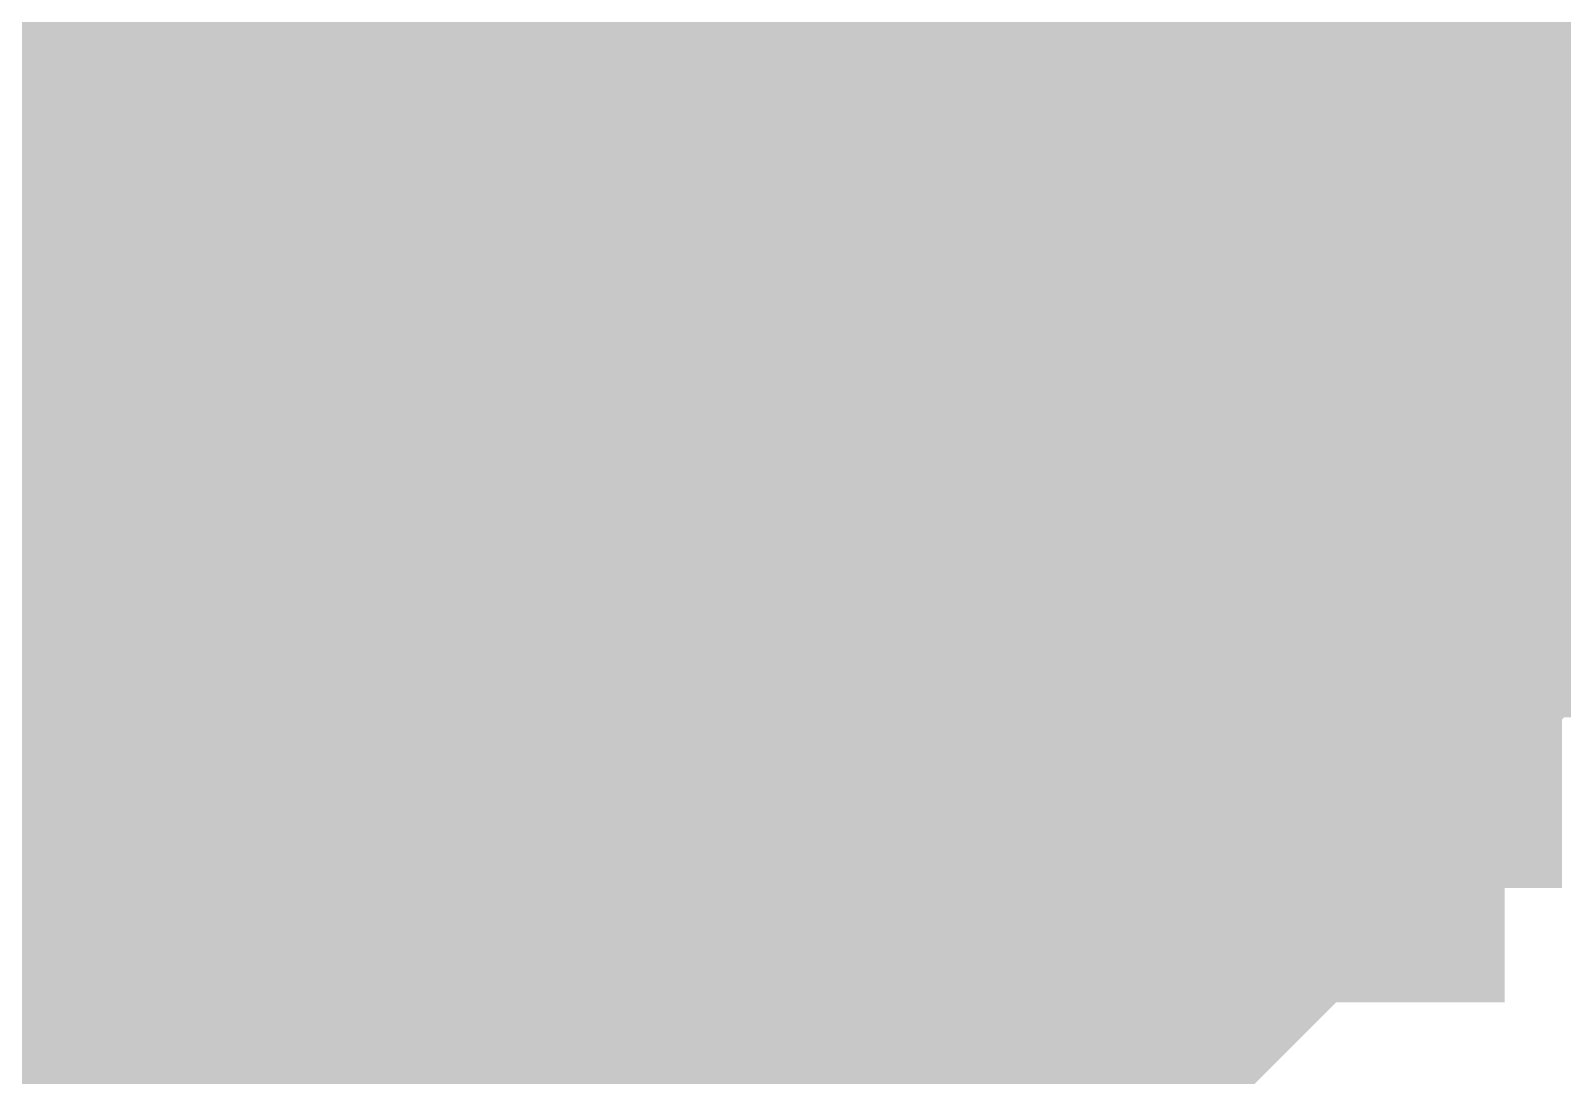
# Model space of a CAD drawing. Header units: inches. Extents: x 0 to 841, y 0 to 594.
# Drawn here: x 759.635 to 760.841, y 174.3 to 175.123 of the extents above; entities that cross this region are included whole.
import ezdxf

# ---------------------------------------------------------------- set-up
doc = ezdxf.new("R2010")
doc.units = ezdxf.units.IN
doc.layers.add('Sheet', color=255, linetype='Continuous')

msp = doc.modelspace()

# ---------------------------------------------------------------- linework, layer by layer
at = {"layer": 'Sheet'}
for points in [[(752.5162, 174.9569, 0.7493, 0.7493, 0), (760.0171, 174.9569, 0.7493, 0.7493, 0), (775.019, 174.9569, 0.7493, 0.7493, 0), (775.019, 177.4723, 0.7493, 0.7493, 0)], [(759.4782, 175.0917, 0.2997, 0.2997, 0), (759.5231, 175.1366, 0.2997, 0.2997, 0), (759.5231, 175.1366, 0.2997, 0.2997, 0), (759.5231, 175.1815, 0.2997, 0.2997, 0), (759.5231, 175.1815, 0.2997, 0.2997, 0), (759.5231, 175.2264, 0.2997, 0.2997, 0), (759.568, 175.2264, 0.2997, 0.2997, 0), (759.568, 175.2713, 0.2997, 0.2997, 0), (759.568, 175.2713, 0.2997, 0.2997, 0), (759.6129, 175.3162, 0.2997, 0.2997, 0)], [(759.4782, 175.0917, 0.2997, 0.2997, 0), (759.5231, 175.1366, 0.2997, 0.2997, 0), (759.5231, 175.1366, 0.2997, 0.2997, 0), (759.5231, 175.1815, 0.2997, 0.2997, 0), (759.5231, 175.1815, 0.2997, 0.2997, 0), (759.5231, 175.2264, 0.2997, 0.2997, 0), (759.568, 175.2264, 0.2997, 0.2997, 0), (759.568, 175.2713, 0.2997, 0.2997, 0), (759.568, 175.2713, 0.2997, 0.2997, 0), (759.6129, 175.3162, 0.2997, 0.2997, 0)], [(760.3765, 175.3162, 0.2997, 0.2997, 0), (760.4214, 175.2713, 0.2997, 0.2997, 0), (760.4214, 175.2713, 0.2997, 0.2997, 0), (760.4214, 175.2264, 0.2997, 0.2997, 0), (760.4663, 175.2264, 0.2997, 0.2997, 0), (760.4663, 175.1815, 0.2997, 0.2997, 0), (760.4663, 175.1815, 0.2997, 0.2997, 0), (760.4663, 175.1366, 0.2997, 0.2997, 0), (760.4663, 175.1366, 0.2997, 0.2997, 0), (760.5112, 175.0917, 0.2997, 0.2997, 0), (760.5112, 175.0917, 0.2997, 0.2997, 0), (760.5112, 175.0467, 0.2997, 0.2997, 0), (760.5112, 175.0018, 0.2997, 0.2997, 0), (760.5112, 175.0018, 0.2997, 0.2997, 0), (760.5112, 174.9569, 0.2997, 0.2997, 0)], [(760.3765, 175.3162, 0.2997, 0.2997, 0), (760.4214, 175.2713, 0.2997, 0.2997, 0), (760.4214, 175.2713, 0.2997, 0.2997, 0), (760.4214, 175.2264, 0.2997, 0.2997, 0), (760.4663, 175.2264, 0.2997, 0.2997, 0), (760.4663, 175.1815, 0.2997, 0.2997, 0), (760.4663, 175.1815, 0.2997, 0.2997, 0), (760.4663, 175.1366, 0.2997, 0.2997, 0), (760.4663, 175.1366, 0.2997, 0.2997, 0), (760.5112, 175.0917, 0.2997, 0.2997, 0), (760.5112, 175.0917, 0.2997, 0.2997, 0), (760.5112, 175.0467, 0.2997, 0.2997, 0), (760.5112, 175.0018, 0.2997, 0.2997, 0), (760.5112, 175.0018, 0.2997, 0.2997, 0), (760.5112, 174.9569, 0.2997, 0.2997, 0)], [(760.6909, 175.3162, 0.2997, 0.2997, 0), (760.7358, 175.2713, 0.2997, 0.2997, 0), (760.7358, 175.2264, 0.2997, 0.2997, 0), (760.7358, 175.1815, 0.2997, 0.2997, 0), (760.7358, 175.1366, 0.2997, 0.2997, 0), (760.7807, 175.1366, 0.2997, 0.2997, 0), (760.7807, 175.0917, 0.2997, 0.2997, 0), (760.7807, 175.0467, 0.2997, 0.2997, 0), (760.7807, 175.0018, 0.2997, 0.2997, 0), (760.7807, 174.9569, 0.2997, 0.2997, 0)], [(760.6909, 175.3162, 0.2997, 0.2997, 0), (760.7358, 175.2713, 0.2997, 0.2997, 0), (760.7358, 175.2264, 0.2997, 0.2997, 0), (760.7358, 175.1815, 0.2997, 0.2997, 0), (760.7358, 175.1366, 0.2997, 0.2997, 0), (760.7807, 175.1366, 0.2997, 0.2997, 0), (760.7807, 175.0917, 0.2997, 0.2997, 0), (760.7807, 175.0467, 0.2997, 0.2997, 0), (760.7807, 175.0018, 0.2997, 0.2997, 0), (760.7807, 174.9569, 0.2997, 0.2997, 0)], [(760.6909, 175.3162, 0.2997, 0.2997, 0), (760.7358, 175.2713, 0.2997, 0.2997, 0), (760.7358, 175.2264, 0.2997, 0.2997, 0), (760.7358, 175.1815, 0.2997, 0.2997, 0), (760.7358, 175.1366, 0.2997, 0.2997, 0), (760.7807, 175.1366, 0.2997, 0.2997, 0), (760.7807, 175.0917, 0.2997, 0.2997, 0), (760.7807, 175.0467, 0.2997, 0.2997, 0), (760.7807, 175.0018, 0.2997, 0.2997, 0), (760.7807, 174.9569, 0.2997, 0.2997, 0)], [(760.0171, 174.9569, 0.7493, 0.7493, 0), (760.0171, 169.4769, 0.7493, 0.7493, 0)], [(760.4663, 175.1815, 0.0991, 0.0991, 0), (760.4663, 175.1366, 0.0991, 0.0991, 0), (760.4663, 175.1366, 0.0991, 0.0991, 0), (760.5112, 175.0917, 0.0991, 0.0991, 0), (760.5112, 175.0917, 0.0991, 0.0991, 0), (760.5112, 175.0467, 0.0991, 0.0991, 0), (760.5112, 175.0018, 0.0991, 0.0991, 0), (760.5112, 175.0018, 0.0991, 0.0991, 0), (760.5112, 174.9569, 0.0991, 0.0991, 0)], [(760.4663, 175.1815, 0.0991, 0.0991, 0), (760.4663, 175.1366, 0.0991, 0.0991, 0), (760.4663, 175.1366, 0.0991, 0.0991, 0), (760.5112, 175.0917, 0.0991, 0.0991, 0), (760.5112, 175.0917, 0.0991, 0.0991, 0), (760.5112, 175.0467, 0.0991, 0.0991, 0), (760.5112, 175.0018, 0.0991, 0.0991, 0), (760.5112, 175.0018, 0.0991, 0.0991, 0), (760.5112, 174.9569, 0.0991, 0.0991, 0)], [(760.7358, 175.1815, 0.0991, 0.0991, 0), (760.7358, 175.1366, 0.0991, 0.0991, 0), (760.7807, 175.1366, 0.0991, 0.0991, 0), (760.7807, 175.0917, 0.0991, 0.0991, 0), (760.7807, 175.0467, 0.0991, 0.0991, 0), (760.7807, 175.0018, 0.0991, 0.0991, 0), (760.7807, 174.9569, 0.0991, 0.0991, 0)], [(760.7358, 175.1815, 0.0991, 0.0991, 0), (760.7358, 175.1366, 0.0991, 0.0991, 0), (760.7807, 175.1366, 0.0991, 0.0991, 0), (760.7807, 175.0917, 0.0991, 0.0991, 0), (760.7807, 175.0467, 0.0991, 0.0991, 0), (760.7807, 175.0018, 0.0991, 0.0991, 0), (760.7807, 174.9569, 0.0991, 0.0991, 0)], [(760.7358, 175.1815, 0.0991, 0.0991, 0), (760.7358, 175.1366, 0.0991, 0.0991, 0), (760.7807, 175.1366, 0.0991, 0.0991, 0), (760.7807, 175.0917, 0.0991, 0.0991, 0), (760.7807, 175.0467, 0.0991, 0.0991, 0), (760.7807, 175.0018, 0.0991, 0.0991, 0), (760.7807, 174.9569, 0.0991, 0.0991, 0)], [(760.7807, 174.9569, 0.2997, 0.2997, 0), (760.7807, 174.912, 0.2997, 0.2997, 0), (760.7807, 174.8671, 0.2997, 0.2997, 0), (760.7807, 174.8671, 0.2997, 0.2997, 0), (760.7807, 174.8221, 0.2997, 0.2997, 0), (760.7358, 174.7772, 0.2997, 0.2997, 0), (760.7358, 174.7323, 0.2997, 0.2997, 0), (760.7358, 174.6874, 0.2997, 0.2997, 0), (760.7358, 174.6874, 0.2997, 0.2997, 0), (760.6909, 174.6425, 0.2997, 0.2997, 0), (760.6909, 174.5976, 0.2997, 0.2997, 0), (760.646, 174.5976, 0.2997, 0.2997, 0), (760.646, 174.5526, 0.2997, 0.2997, 0), (760.646, 174.5077, 0.2997, 0.2997, 0), (760.601, 174.5077, 0.2997, 0.2997, 0), (760.5561, 174.4628, 0.2997, 0.2997, 0), (760.5561, 174.4628, 0.2997, 0.2997, 0), (760.5112, 174.4179, 0.2997, 0.2997, 0), (760.5112, 174.4179, 0.2997, 0.2997, 0), (760.4663, 174.373, 0.2997, 0.2997, 0), (760.4214, 174.373, 0.2997, 0.2997, 0), (760.4214, 174.328, 0.2997, 0.2997, 0), (760.3765, 174.328, 0.2997, 0.2997, 0), (760.3316, 174.328, 0.2997, 0.2997, 0), (760.2866, 174.2831, 0.2997, 0.2997, 0), (760.2866, 174.2831, 0.2997, 0.2997, 0), (760.2417, 174.2831, 0.2997, 0.2997, 0), (760.1968, 174.2382, 0.2997, 0.2997, 0), (760.1519, 174.2382, 0.2997, 0.2997, 0), (760.107, 174.2382, 0.2997, 0.2997, 0), (760.107, 174.2382, 0.2997, 0.2997, 0), (760.0621, 174.2382, 0.2997, 0.2997, 0), (760.0171, 174.2382, 0.2997, 0.2997, 0)], [(760.0171, 169.971, 0.2997, 0.2997, 0), (760.0171, 174.9569, 0.2997, 0.2997, 0)], [(760.7807, 174.9569, 0.2997, 0.2997, 0), (760.7807, 174.912, 0.2997, 0.2997, 0), (760.7807, 174.8671, 0.2997, 0.2997, 0), (760.7807, 174.8671, 0.2997, 0.2997, 0), (760.7807, 174.8221, 0.2997, 0.2997, 0), (760.7358, 174.7772, 0.2997, 0.2997, 0), (760.7358, 174.7323, 0.2997, 0.2997, 0), (760.7358, 174.6874, 0.2997, 0.2997, 0), (760.7358, 174.6874, 0.2997, 0.2997, 0), (760.6909, 174.6425, 0.2997, 0.2997, 0), (760.6909, 174.5976, 0.2997, 0.2997, 0), (760.646, 174.5976, 0.2997, 0.2997, 0), (760.646, 174.5526, 0.2997, 0.2997, 0), (760.646, 174.5077, 0.2997, 0.2997, 0), (760.601, 174.5077, 0.2997, 0.2997, 0), (760.5561, 174.4628, 0.2997, 0.2997, 0), (760.5561, 174.4628, 0.2997, 0.2997, 0), (760.5112, 174.4179, 0.2997, 0.2997, 0), (760.5112, 174.4179, 0.2997, 0.2997, 0), (760.4663, 174.373, 0.2997, 0.2997, 0), (760.4214, 174.373, 0.2997, 0.2997, 0), (760.4214, 174.328, 0.2997, 0.2997, 0), (760.3765, 174.328, 0.2997, 0.2997, 0), (760.3316, 174.328, 0.2997, 0.2997, 0), (760.2866, 174.2831, 0.2997, 0.2997, 0), (760.2866, 174.2831, 0.2997, 0.2997, 0), (760.2417, 174.2831, 0.2997, 0.2997, 0), (760.1968, 174.2382, 0.2997, 0.2997, 0), (760.1519, 174.2382, 0.2997, 0.2997, 0), (760.107, 174.2382, 0.2997, 0.2997, 0), (760.107, 174.2382, 0.2997, 0.2997, 0), (760.0621, 174.2382, 0.2997, 0.2997, 0), (760.0171, 174.2382, 0.2997, 0.2997, 0)], [(760.7807, 174.9569, 0.2997, 0.2997, 0), (760.7807, 174.912, 0.2997, 0.2997, 0), (760.7807, 174.8671, 0.2997, 0.2997, 0), (760.7807, 174.8671, 0.2997, 0.2997, 0), (760.7807, 174.8221, 0.2997, 0.2997, 0), (760.7358, 174.7772, 0.2997, 0.2997, 0), (760.7358, 174.7323, 0.2997, 0.2997, 0), (760.7358, 174.6874, 0.2997, 0.2997, 0), (760.7358, 174.6874, 0.2997, 0.2997, 0), (760.6909, 174.6425, 0.2997, 0.2997, 0), (760.6909, 174.5976, 0.2997, 0.2997, 0), (760.646, 174.5976, 0.2997, 0.2997, 0), (760.646, 174.5526, 0.2997, 0.2997, 0), (760.646, 174.5077, 0.2997, 0.2997, 0), (760.601, 174.5077, 0.2997, 0.2997, 0), (760.5561, 174.4628, 0.2997, 0.2997, 0), (760.5561, 174.4628, 0.2997, 0.2997, 0), (760.5112, 174.4179, 0.2997, 0.2997, 0), (760.5112, 174.4179, 0.2997, 0.2997, 0), (760.4663, 174.373, 0.2997, 0.2997, 0), (760.4214, 174.373, 0.2997, 0.2997, 0), (760.4214, 174.328, 0.2997, 0.2997, 0), (760.3765, 174.328, 0.2997, 0.2997, 0), (760.3316, 174.328, 0.2997, 0.2997, 0), (760.2866, 174.2831, 0.2997, 0.2997, 0), (760.2866, 174.2831, 0.2997, 0.2997, 0), (760.2417, 174.2831, 0.2997, 0.2997, 0), (760.1968, 174.2382, 0.2997, 0.2997, 0), (760.1519, 174.2382, 0.2997, 0.2997, 0), (760.107, 174.2382, 0.2997, 0.2997, 0), (760.107, 174.2382, 0.2997, 0.2997, 0), (760.0621, 174.2382, 0.2997, 0.2997, 0), (760.0171, 174.2382, 0.2997, 0.2997, 0)], [(760.5112, 174.9569, 0.2997, 0.2997, 0), (760.5112, 174.912, 0.2997, 0.2997, 0), (760.5112, 174.912, 0.2997, 0.2997, 0), (760.5112, 174.8671, 0.2997, 0.2997, 0), (760.5112, 174.8671, 0.2997, 0.2997, 0), (760.5112, 174.8221, 0.2997, 0.2997, 0), (760.4663, 174.8221, 0.2997, 0.2997, 0), (760.4663, 174.7772, 0.2997, 0.2997, 0), (760.4663, 174.7772, 0.2997, 0.2997, 0), (760.4663, 174.7323, 0.2997, 0.2997, 0), (760.4663, 174.7323, 0.2997, 0.2997, 0), (760.4214, 174.6874, 0.2997, 0.2997, 0), (760.4214, 174.6874, 0.2997, 0.2997, 0), (760.4214, 174.6425, 0.2997, 0.2997, 0), (760.3765, 174.6425, 0.2997, 0.2997, 0), (760.3765, 174.6425, 0.2997, 0.2997, 0), (760.3765, 174.5976, 0.2997, 0.2997, 0), (760.3316, 174.5976, 0.2997, 0.2997, 0), (760.3316, 174.5976, 0.2997, 0.2997, 0), (760.3316, 174.5526, 0.2997, 0.2997, 0), (760.2866, 174.5526, 0.2997, 0.2997, 0), (760.2866, 174.5526, 0.2997, 0.2997, 0), (760.2417, 174.5077, 0.2997, 0.2997, 0), (760.2417, 174.5077, 0.2997, 0.2997, 0), (760.1968, 174.5077, 0.2997, 0.2997, 0), (760.1968, 174.5077, 0.2997, 0.2997, 0), (760.1519, 174.5077, 0.2997, 0.2997, 0), (760.1519, 174.4628, 0.2997, 0.2997, 0), (760.107, 174.4628, 0.2997, 0.2997, 0), (760.107, 174.4628, 0.2997, 0.2997, 0), (760.0621, 174.4628, 0.2997, 0.2997, 0), (760.0621, 174.4628, 0.2997, 0.2997, 0), (760.0171, 174.4628, 0.2997, 0.2997, 0)], [(760.5112, 174.9569, 0.2997, 0.2997, 0), (760.5112, 174.912, 0.2997, 0.2997, 0), (760.5112, 174.912, 0.2997, 0.2997, 0), (760.5112, 174.8671, 0.2997, 0.2997, 0), (760.5112, 174.8671, 0.2997, 0.2997, 0), (760.5112, 174.8221, 0.2997, 0.2997, 0), (760.4663, 174.8221, 0.2997, 0.2997, 0), (760.4663, 174.7772, 0.2997, 0.2997, 0), (760.4663, 174.7772, 0.2997, 0.2997, 0), (760.4663, 174.7323, 0.2997, 0.2997, 0), (760.4663, 174.7323, 0.2997, 0.2997, 0), (760.4214, 174.6874, 0.2997, 0.2997, 0), (760.4214, 174.6874, 0.2997, 0.2997, 0), (760.4214, 174.6425, 0.2997, 0.2997, 0), (760.3765, 174.6425, 0.2997, 0.2997, 0), (760.3765, 174.6425, 0.2997, 0.2997, 0), (760.3765, 174.5976, 0.2997, 0.2997, 0), (760.3316, 174.5976, 0.2997, 0.2997, 0), (760.3316, 174.5976, 0.2997, 0.2997, 0), (760.3316, 174.5526, 0.2997, 0.2997, 0), (760.2866, 174.5526, 0.2997, 0.2997, 0), (760.2866, 174.5526, 0.2997, 0.2997, 0), (760.2417, 174.5077, 0.2997, 0.2997, 0), (760.2417, 174.5077, 0.2997, 0.2997, 0), (760.1968, 174.5077, 0.2997, 0.2997, 0), (760.1968, 174.5077, 0.2997, 0.2997, 0), (760.1519, 174.5077, 0.2997, 0.2997, 0), (760.1519, 174.4628, 0.2997, 0.2997, 0), (760.107, 174.4628, 0.2997, 0.2997, 0), (760.107, 174.4628, 0.2997, 0.2997, 0), (760.0621, 174.4628, 0.2997, 0.2997, 0), (760.0621, 174.4628, 0.2997, 0.2997, 0), (760.0171, 174.4628, 0.2997, 0.2997, 0)], [(760.5112, 174.9569, 0.2997, 0.2997, 0), (760.5112, 174.9569, 0.2997, 0.2997, 0), (760.5112, 174.9569, 0.2997, 0.2997, 0), (760.5112, 174.9569, 0.2997, 0.2997, 0), (760.5112, 174.9569, 0.2997, 0.2997, 0), (760.5112, 174.9569, 0.2997, 0.2997, 0), (760.5112, 174.9569, 0.2997, 0.2997, 0), (760.5112, 174.9569, 0.2997, 0.2997, 0), (760.5112, 174.9569, 0.2997, 0.2997, 0), (760.5112, 174.9569, 0.2997, 0.2997, 0), (760.5112, 174.9569, 0.2997, 0.2997, 0), (760.5112, 174.9569, 0.2997, 0.2997, 0), (760.5112, 174.9569, 0.2997, 0.2997, 0), (760.5112, 174.9569, 0.2997, 0.2997, 0), (760.5112, 174.9569, 0.2997, 0.2997, 0), (760.5112, 174.9569, 0.2997, 0.2997, 0), (760.5112, 174.9569, 0.2997, 0.2997, 0), (760.5112, 174.9569, 0.2997, 0.2997, 0), (760.5112, 174.9569, 0.2997, 0.2997, 0), (760.5112, 174.9569, 0.2997, 0.2997, 0), (760.5112, 174.9569, 0.2997, 0.2997, 0), (760.5112, 174.9569, 0.2997, 0.2997, 0), (760.5112, 174.9569, 0.2997, 0.2997, 0), (760.5112, 174.9569, 0.2997, 0.2997, 0), (760.5112, 174.9569, 0.2997, 0.2997, 0), (760.5112, 174.9569, 0.2997, 0.2997, 0), (760.5112, 174.9569, 0.2997, 0.2997, 0), (760.5112, 174.9569, 0.2997, 0.2997, 0), (760.5112, 174.9569, 0.2997, 0.2997, 0), (760.5112, 174.9569, 0.2997, 0.2997, 0), (760.5112, 174.9569, 0.2997, 0.2997, 0), (760.5112, 174.9569, 0.2997, 0.2997, 0), (760.5112, 174.9569, 0.2997, 0.2997, 0)], [(760.5112, 174.9569, 0.2997, 0.2997, 0), (760.5112, 174.9569, 0.2997, 0.2997, 0)], [(760.5112, 174.9569, 0.2997, 0.2997, 0), (760.5112, 174.9569, 0.2997, 0.2997, 0), (760.5112, 174.9569, 0.2997, 0.2997, 0), (760.5112, 174.9569, 0.2997, 0.2997, 0), (760.5112, 174.9569, 0.2997, 0.2997, 0), (760.5112, 174.9569, 0.2997, 0.2997, 0), (760.5112, 174.9569, 0.2997, 0.2997, 0), (760.5112, 174.9569, 0.2997, 0.2997, 0), (760.5112, 174.9569, 0.2997, 0.2997, 0), (760.5112, 174.9569, 0.2997, 0.2997, 0), (760.5112, 174.9569, 0.2997, 0.2997, 0), (760.5112, 174.9569, 0.2997, 0.2997, 0), (760.5112, 174.9569, 0.2997, 0.2997, 0), (760.5112, 174.9569, 0.2997, 0.2997, 0), (760.5112, 174.9569, 0.2997, 0.2997, 0), (760.5112, 174.9569, 0.2997, 0.2997, 0), (760.5112, 174.9569, 0.2997, 0.2997, 0), (760.5112, 174.9569, 0.2997, 0.2997, 0), (760.5112, 174.9569, 0.2997, 0.2997, 0), (760.5112, 174.9569, 0.2997, 0.2997, 0), (760.5112, 174.9569, 0.2997, 0.2997, 0), (760.5112, 174.9569, 0.2997, 0.2997, 0), (760.5112, 174.9569, 0.2997, 0.2997, 0), (760.5112, 174.9569, 0.2997, 0.2997, 0), (760.5112, 174.9569, 0.2997, 0.2997, 0), (760.5112, 174.9569, 0.2997, 0.2997, 0), (760.5112, 174.9569, 0.2997, 0.2997, 0), (760.5112, 174.9569, 0.2997, 0.2997, 0), (760.5112, 174.9569, 0.2997, 0.2997, 0), (760.5112, 174.9569, 0.2997, 0.2997, 0), (760.5112, 174.9569, 0.2997, 0.2997, 0), (760.5112, 174.9569, 0.2997, 0.2997, 0), (760.5112, 174.9569, 0.2997, 0.2997, 0)], [(760.5112, 174.9569, 0.2997, 0.2997, 0), (760.5112, 174.9569, 0.2997, 0.2997, 0)], [(760.7807, 174.9569, 0.2997, 0.2997, 0), (760.7807, 174.9569, 0.2997, 0.2997, 0), (760.7807, 174.9569, 0.2997, 0.2997, 0), (760.7807, 174.9569, 0.2997, 0.2997, 0), (760.7807, 174.9569, 0.2997, 0.2997, 0), (760.7807, 174.9569, 0.2997, 0.2997, 0), (760.7807, 174.9569, 0.2997, 0.2997, 0), (760.7807, 174.9569, 0.2997, 0.2997, 0), (760.7807, 174.9569, 0.2997, 0.2997, 0), (760.7807, 174.9569, 0.2997, 0.2997, 0), (760.7807, 174.9569, 0.2997, 0.2997, 0), (760.7807, 174.9569, 0.2997, 0.2997, 0), (760.7807, 174.9569, 0.2997, 0.2997, 0), (760.7807, 174.9569, 0.2997, 0.2997, 0), (760.7807, 174.9569, 0.2997, 0.2997, 0), (760.7807, 174.9569, 0.2997, 0.2997, 0), (760.7807, 174.9569, 0.2997, 0.2997, 0), (760.7807, 174.9569, 0.2997, 0.2997, 0), (760.7807, 174.9569, 0.2997, 0.2997, 0), (760.7807, 174.9569, 0.2997, 0.2997, 0), (760.7807, 174.9569, 0.2997, 0.2997, 0), (760.7807, 174.9569, 0.2997, 0.2997, 0), (760.7807, 174.9569, 0.2997, 0.2997, 0), (760.7807, 174.9569, 0.2997, 0.2997, 0), (760.7807, 174.9569, 0.2997, 0.2997, 0), (760.7807, 174.9569, 0.2997, 0.2997, 0), (760.7807, 174.9569, 0.2997, 0.2997, 0), (760.7807, 174.9569, 0.2997, 0.2997, 0), (760.7807, 174.9569, 0.2997, 0.2997, 0), (760.7807, 174.9569, 0.2997, 0.2997, 0), (760.7807, 174.9569, 0.2997, 0.2997, 0), (760.7807, 174.9569, 0.2997, 0.2997, 0), (760.7807, 174.9569, 0.2997, 0.2997, 0)], [(760.7807, 174.9569, 0.2997, 0.2997, 0), (760.7807, 174.9569, 0.2997, 0.2997, 0)], [(760.7807, 174.9569, 0.2997, 0.2997, 0), (760.7807, 174.9569, 0.2997, 0.2997, 0), (760.7807, 174.9569, 0.2997, 0.2997, 0), (760.7807, 174.9569, 0.2997, 0.2997, 0), (760.7807, 174.9569, 0.2997, 0.2997, 0), (760.7807, 174.9569, 0.2997, 0.2997, 0), (760.7807, 174.9569, 0.2997, 0.2997, 0), (760.7807, 174.9569, 0.2997, 0.2997, 0), (760.7807, 174.9569, 0.2997, 0.2997, 0), (760.7807, 174.9569, 0.2997, 0.2997, 0), (760.7807, 174.9569, 0.2997, 0.2997, 0), (760.7807, 174.9569, 0.2997, 0.2997, 0), (760.7807, 174.9569, 0.2997, 0.2997, 0), (760.7807, 174.9569, 0.2997, 0.2997, 0), (760.7807, 174.9569, 0.2997, 0.2997, 0), (760.7807, 174.9569, 0.2997, 0.2997, 0), (760.7807, 174.9569, 0.2997, 0.2997, 0), (760.7807, 174.9569, 0.2997, 0.2997, 0), (760.7807, 174.9569, 0.2997, 0.2997, 0), (760.7807, 174.9569, 0.2997, 0.2997, 0), (760.7807, 174.9569, 0.2997, 0.2997, 0), (760.7807, 174.9569, 0.2997, 0.2997, 0), (760.7807, 174.9569, 0.2997, 0.2997, 0), (760.7807, 174.9569, 0.2997, 0.2997, 0), (760.7807, 174.9569, 0.2997, 0.2997, 0), (760.7807, 174.9569, 0.2997, 0.2997, 0), (760.7807, 174.9569, 0.2997, 0.2997, 0), (760.7807, 174.9569, 0.2997, 0.2997, 0), (760.7807, 174.9569, 0.2997, 0.2997, 0), (760.7807, 174.9569, 0.2997, 0.2997, 0), (760.7807, 174.9569, 0.2997, 0.2997, 0), (760.7807, 174.9569, 0.2997, 0.2997, 0), (760.7807, 174.9569, 0.2997, 0.2997, 0)], [(760.7807, 174.9569, 0.2997, 0.2997, 0), (760.7807, 174.9569, 0.2997, 0.2997, 0)], [(760.7807, 174.9569, 0.2997, 0.2997, 0), (760.7807, 174.9569, 0.2997, 0.2997, 0), (760.7807, 174.9569, 0.2997, 0.2997, 0), (760.7807, 174.9569, 0.2997, 0.2997, 0), (760.7807, 174.9569, 0.2997, 0.2997, 0), (760.7807, 174.9569, 0.2997, 0.2997, 0), (760.7807, 174.9569, 0.2997, 0.2997, 0), (760.7807, 174.9569, 0.2997, 0.2997, 0), (760.7807, 174.9569, 0.2997, 0.2997, 0), (760.7807, 174.9569, 0.2997, 0.2997, 0), (760.7807, 174.9569, 0.2997, 0.2997, 0), (760.7807, 174.9569, 0.2997, 0.2997, 0), (760.7807, 174.9569, 0.2997, 0.2997, 0), (760.7807, 174.9569, 0.2997, 0.2997, 0), (760.7807, 174.9569, 0.2997, 0.2997, 0), (760.7807, 174.9569, 0.2997, 0.2997, 0), (760.7807, 174.9569, 0.2997, 0.2997, 0), (760.7807, 174.9569, 0.2997, 0.2997, 0), (760.7807, 174.9569, 0.2997, 0.2997, 0), (760.7807, 174.9569, 0.2997, 0.2997, 0), (760.7807, 174.9569, 0.2997, 0.2997, 0), (760.7807, 174.9569, 0.2997, 0.2997, 0), (760.7807, 174.9569, 0.2997, 0.2997, 0), (760.7807, 174.9569, 0.2997, 0.2997, 0), (760.7807, 174.9569, 0.2997, 0.2997, 0), (760.7807, 174.9569, 0.2997, 0.2997, 0), (760.7807, 174.9569, 0.2997, 0.2997, 0), (760.7807, 174.9569, 0.2997, 0.2997, 0), (760.7807, 174.9569, 0.2997, 0.2997, 0), (760.7807, 174.9569, 0.2997, 0.2997, 0), (760.7807, 174.9569, 0.2997, 0.2997, 0), (760.7807, 174.9569, 0.2997, 0.2997, 0), (760.7807, 174.9569, 0.2997, 0.2997, 0)], [(760.7807, 174.9569, 0.2997, 0.2997, 0), (760.7807, 174.9569, 0.2997, 0.2997, 0)], [(760.5112, 174.9569, 0.0991, 0.0991, 0), (760.5112, 174.912, 0.0991, 0.0991, 0), (760.5112, 174.912, 0.0991, 0.0991, 0), (760.5112, 174.8671, 0.0991, 0.0991, 0), (760.5112, 174.8671, 0.0991, 0.0991, 0), (760.5112, 174.8221, 0.0991, 0.0991, 0), (760.4663, 174.8221, 0.0991, 0.0991, 0), (760.4663, 174.7772, 0.0991, 0.0991, 0), (760.4663, 174.7772, 0.0991, 0.0991, 0), (760.4663, 174.7323, 0.0991, 0.0991, 0), (760.4663, 174.7323, 0.0991, 0.0991, 0), (760.4214, 174.6874, 0.0991, 0.0991, 0), (760.4214, 174.6874, 0.0991, 0.0991, 0), (760.4214, 174.6425, 0.0991, 0.0991, 0), (760.3765, 174.6425, 0.0991, 0.0991, 0), (760.3765, 174.6425, 0.0991, 0.0991, 0), (760.3765, 174.5976, 0.0991, 0.0991, 0), (760.3316, 174.5976, 0.0991, 0.0991, 0), (760.3316, 174.5976, 0.0991, 0.0991, 0), (760.3316, 174.5526, 0.0991, 0.0991, 0), (760.2866, 174.5526, 0.0991, 0.0991, 0), (760.2866, 174.5526, 0.0991, 0.0991, 0), (760.2417, 174.5077, 0.0991, 0.0991, 0), (760.2417, 174.5077, 0.0991, 0.0991, 0), (760.1968, 174.5077, 0.0991, 0.0991, 0), (760.1968, 174.5077, 0.0991, 0.0991, 0), (760.1519, 174.5077, 0.0991, 0.0991, 0), (760.1519, 174.4628, 0.0991, 0.0991, 0), (760.107, 174.4628, 0.0991, 0.0991, 0), (760.107, 174.4628, 0.0991, 0.0991, 0), (760.0621, 174.4628, 0.0991, 0.0991, 0), (760.0621, 174.4628, 0.0991, 0.0991, 0), (760.0171, 174.4628, 0.0991, 0.0991, 0)], [(760.5112, 174.9569, 0.0991, 0.0991, 0), (760.5112, 174.912, 0.0991, 0.0991, 0), (760.5112, 174.912, 0.0991, 0.0991, 0), (760.5112, 174.8671, 0.0991, 0.0991, 0), (760.5112, 174.8671, 0.0991, 0.0991, 0), (760.5112, 174.8221, 0.0991, 0.0991, 0), (760.4663, 174.8221, 0.0991, 0.0991, 0), (760.4663, 174.7772, 0.0991, 0.0991, 0), (760.4663, 174.7772, 0.0991, 0.0991, 0), (760.4663, 174.7323, 0.0991, 0.0991, 0), (760.4663, 174.7323, 0.0991, 0.0991, 0), (760.4214, 174.6874, 0.0991, 0.0991, 0), (760.4214, 174.6874, 0.0991, 0.0991, 0), (760.4214, 174.6425, 0.0991, 0.0991, 0), (760.3765, 174.6425, 0.0991, 0.0991, 0), (760.3765, 174.6425, 0.0991, 0.0991, 0), (760.3765, 174.5976, 0.0991, 0.0991, 0), (760.3316, 174.5976, 0.0991, 0.0991, 0), (760.3316, 174.5976, 0.0991, 0.0991, 0), (760.3316, 174.5526, 0.0991, 0.0991, 0), (760.2866, 174.5526, 0.0991, 0.0991, 0), (760.2866, 174.5526, 0.0991, 0.0991, 0), (760.2417, 174.5077, 0.0991, 0.0991, 0), (760.2417, 174.5077, 0.0991, 0.0991, 0), (760.1968, 174.5077, 0.0991, 0.0991, 0), (760.1968, 174.5077, 0.0991, 0.0991, 0), (760.1519, 174.5077, 0.0991, 0.0991, 0), (760.1519, 174.4628, 0.0991, 0.0991, 0), (760.107, 174.4628, 0.0991, 0.0991, 0), (760.107, 174.4628, 0.0991, 0.0991, 0), (760.0621, 174.4628, 0.0991, 0.0991, 0), (760.0621, 174.4628, 0.0991, 0.0991, 0), (760.0171, 174.4628, 0.0991, 0.0991, 0)], [(760.7807, 174.9569, 0.0991, 0.0991, 0), (760.7807, 174.912, 0.0991, 0.0991, 0), (760.7807, 174.8671, 0.0991, 0.0991, 0), (760.7807, 174.8671, 0.0991, 0.0991, 0), (760.7807, 174.8221, 0.0991, 0.0991, 0), (760.7358, 174.7772, 0.0991, 0.0991, 0), (760.7358, 174.7323, 0.0991, 0.0991, 0), (760.7358, 174.6874, 0.0991, 0.0991, 0), (760.7358, 174.6874, 0.0991, 0.0991, 0), (760.6909, 174.6425, 0.0991, 0.0991, 0), (760.6909, 174.5976, 0.0991, 0.0991, 0), (760.646, 174.5976, 0.0991, 0.0991, 0), (760.646, 174.5526, 0.0991, 0.0991, 0), (760.646, 174.5077, 0.0991, 0.0991, 0), (760.601, 174.5077, 0.0991, 0.0991, 0), (760.5561, 174.4628, 0.0991, 0.0991, 0), (760.5561, 174.4628, 0.0991, 0.0991, 0), (760.5112, 174.4179, 0.0991, 0.0991, 0), (760.5112, 174.4179, 0.0991, 0.0991, 0), (760.4663, 174.373, 0.0991, 0.0991, 0), (760.4214, 174.373, 0.0991, 0.0991, 0), (760.4214, 174.328, 0.0991, 0.0991, 0), (760.3765, 174.328, 0.0991, 0.0991, 0), (760.3316, 174.328, 0.0991, 0.0991, 0), (760.2866, 174.2831, 0.0991, 0.0991, 0), (760.2866, 174.2831, 0.0991, 0.0991, 0), (760.2417, 174.2831, 0.0991, 0.0991, 0), (760.1968, 174.2382, 0.0991, 0.0991, 0)], [(760.7807, 174.9569, 0.0991, 0.0991, 0), (760.7807, 174.912, 0.0991, 0.0991, 0), (760.7807, 174.8671, 0.0991, 0.0991, 0), (760.7807, 174.8671, 0.0991, 0.0991, 0), (760.7807, 174.8221, 0.0991, 0.0991, 0), (760.7358, 174.7772, 0.0991, 0.0991, 0), (760.7358, 174.7323, 0.0991, 0.0991, 0), (760.7358, 174.6874, 0.0991, 0.0991, 0), (760.7358, 174.6874, 0.0991, 0.0991, 0), (760.6909, 174.6425, 0.0991, 0.0991, 0), (760.6909, 174.5976, 0.0991, 0.0991, 0), (760.646, 174.5976, 0.0991, 0.0991, 0), (760.646, 174.5526, 0.0991, 0.0991, 0), (760.646, 174.5077, 0.0991, 0.0991, 0), (760.601, 174.5077, 0.0991, 0.0991, 0), (760.5561, 174.4628, 0.0991, 0.0991, 0), (760.5561, 174.4628, 0.0991, 0.0991, 0), (760.5112, 174.4179, 0.0991, 0.0991, 0), (760.5112, 174.4179, 0.0991, 0.0991, 0), (760.4663, 174.373, 0.0991, 0.0991, 0), (760.4214, 174.373, 0.0991, 0.0991, 0), (760.4214, 174.328, 0.0991, 0.0991, 0), (760.3765, 174.328, 0.0991, 0.0991, 0), (760.3316, 174.328, 0.0991, 0.0991, 0), (760.2866, 174.2831, 0.0991, 0.0991, 0), (760.2866, 174.2831, 0.0991, 0.0991, 0), (760.2417, 174.2831, 0.0991, 0.0991, 0), (760.1968, 174.2382, 0.0991, 0.0991, 0)], [(760.7807, 174.9569, 0.0991, 0.0991, 0), (760.7807, 174.912, 0.0991, 0.0991, 0), (760.7807, 174.8671, 0.0991, 0.0991, 0), (760.7807, 174.8671, 0.0991, 0.0991, 0), (760.7807, 174.8221, 0.0991, 0.0991, 0), (760.7358, 174.7772, 0.0991, 0.0991, 0), (760.7358, 174.7323, 0.0991, 0.0991, 0), (760.7358, 174.6874, 0.0991, 0.0991, 0), (760.7358, 174.6874, 0.0991, 0.0991, 0), (760.6909, 174.6425, 0.0991, 0.0991, 0), (760.6909, 174.5976, 0.0991, 0.0991, 0), (760.646, 174.5976, 0.0991, 0.0991, 0), (760.646, 174.5526, 0.0991, 0.0991, 0), (760.646, 174.5077, 0.0991, 0.0991, 0), (760.601, 174.5077, 0.0991, 0.0991, 0), (760.5561, 174.4628, 0.0991, 0.0991, 0), (760.5561, 174.4628, 0.0991, 0.0991, 0), (760.5112, 174.4179, 0.0991, 0.0991, 0), (760.5112, 174.4179, 0.0991, 0.0991, 0), (760.4663, 174.373, 0.0991, 0.0991, 0), (760.4214, 174.373, 0.0991, 0.0991, 0), (760.4214, 174.328, 0.0991, 0.0991, 0), (760.3765, 174.328, 0.0991, 0.0991, 0), (760.3316, 174.328, 0.0991, 0.0991, 0), (760.2866, 174.2831, 0.0991, 0.0991, 0), (760.2866, 174.2831, 0.0991, 0.0991, 0), (760.2417, 174.2831, 0.0991, 0.0991, 0), (760.1968, 174.2382, 0.0991, 0.0991, 0)], [(760.5112, 174.9569, 0.0991, 0.0991, 0), (760.5112, 174.9569, 0.0991, 0.0991, 0), (760.5112, 174.9569, 0.0991, 0.0991, 0), (760.5112, 174.9569, 0.0991, 0.0991, 0), (760.5112, 174.9569, 0.0991, 0.0991, 0), (760.5112, 174.9569, 0.0991, 0.0991, 0), (760.5112, 174.9569, 0.0991, 0.0991, 0), (760.5112, 174.9569, 0.0991, 0.0991, 0), (760.5112, 174.9569, 0.0991, 0.0991, 0), (760.5112, 174.9569, 0.0991, 0.0991, 0), (760.5112, 174.9569, 0.0991, 0.0991, 0), (760.5112, 174.9569, 0.0991, 0.0991, 0), (760.5112, 174.9569, 0.0991, 0.0991, 0), (760.5112, 174.9569, 0.0991, 0.0991, 0), (760.5112, 174.9569, 0.0991, 0.0991, 0), (760.5112, 174.9569, 0.0991, 0.0991, 0), (760.5112, 174.9569, 0.0991, 0.0991, 0), (760.5112, 174.9569, 0.0991, 0.0991, 0), (760.5112, 174.9569, 0.0991, 0.0991, 0), (760.5112, 174.9569, 0.0991, 0.0991, 0), (760.5112, 174.9569, 0.0991, 0.0991, 0), (760.5112, 174.9569, 0.0991, 0.0991, 0), (760.5112, 174.9569, 0.0991, 0.0991, 0), (760.5112, 174.9569, 0.0991, 0.0991, 0), (760.5112, 174.9569, 0.0991, 0.0991, 0), (760.5112, 174.9569, 0.0991, 0.0991, 0), (760.5112, 174.9569, 0.0991, 0.0991, 0), (760.5112, 174.9569, 0.0991, 0.0991, 0), (760.5112, 174.9569, 0.0991, 0.0991, 0), (760.5112, 174.9569, 0.0991, 0.0991, 0), (760.5112, 174.9569, 0.0991, 0.0991, 0), (760.5112, 174.9569, 0.0991, 0.0991, 0), (760.5112, 174.9569, 0.0991, 0.0991, 0)], [(760.5112, 174.9569, 0.0991, 0.0991, 0), (760.5112, 174.9569, 0.0991, 0.0991, 0)], [(760.5112, 174.9569, 0.0991, 0.0991, 0), (760.5112, 174.9569, 0.0991, 0.0991, 0), (760.5112, 174.9569, 0.0991, 0.0991, 0), (760.5112, 174.9569, 0.0991, 0.0991, 0), (760.5112, 174.9569, 0.0991, 0.0991, 0), (760.5112, 174.9569, 0.0991, 0.0991, 0), (760.5112, 174.9569, 0.0991, 0.0991, 0), (760.5112, 174.9569, 0.0991, 0.0991, 0), (760.5112, 174.9569, 0.0991, 0.0991, 0), (760.5112, 174.9569, 0.0991, 0.0991, 0), (760.5112, 174.9569, 0.0991, 0.0991, 0), (760.5112, 174.9569, 0.0991, 0.0991, 0), (760.5112, 174.9569, 0.0991, 0.0991, 0), (760.5112, 174.9569, 0.0991, 0.0991, 0), (760.5112, 174.9569, 0.0991, 0.0991, 0), (760.5112, 174.9569, 0.0991, 0.0991, 0), (760.5112, 174.9569, 0.0991, 0.0991, 0), (760.5112, 174.9569, 0.0991, 0.0991, 0), (760.5112, 174.9569, 0.0991, 0.0991, 0), (760.5112, 174.9569, 0.0991, 0.0991, 0), (760.5112, 174.9569, 0.0991, 0.0991, 0), (760.5112, 174.9569, 0.0991, 0.0991, 0), (760.5112, 174.9569, 0.0991, 0.0991, 0), (760.5112, 174.9569, 0.0991, 0.0991, 0), (760.5112, 174.9569, 0.0991, 0.0991, 0), (760.5112, 174.9569, 0.0991, 0.0991, 0), (760.5112, 174.9569, 0.0991, 0.0991, 0), (760.5112, 174.9569, 0.0991, 0.0991, 0), (760.5112, 174.9569, 0.0991, 0.0991, 0), (760.5112, 174.9569, 0.0991, 0.0991, 0), (760.5112, 174.9569, 0.0991, 0.0991, 0), (760.5112, 174.9569, 0.0991, 0.0991, 0), (760.5112, 174.9569, 0.0991, 0.0991, 0)], [(760.5112, 174.9569, 0.0991, 0.0991, 0), (760.5112, 174.9569, 0.0991, 0.0991, 0)], [(760.7807, 174.9569, 0.0991, 0.0991, 0), (760.7807, 174.9569, 0.0991, 0.0991, 0), (760.7807, 174.9569, 0.0991, 0.0991, 0), (760.7807, 174.9569, 0.0991, 0.0991, 0), (760.7807, 174.9569, 0.0991, 0.0991, 0), (760.7807, 174.9569, 0.0991, 0.0991, 0), (760.7807, 174.9569, 0.0991, 0.0991, 0), (760.7807, 174.9569, 0.0991, 0.0991, 0), (760.7807, 174.9569, 0.0991, 0.0991, 0), (760.7807, 174.9569, 0.0991, 0.0991, 0), (760.7807, 174.9569, 0.0991, 0.0991, 0), (760.7807, 174.9569, 0.0991, 0.0991, 0), (760.7807, 174.9569, 0.0991, 0.0991, 0), (760.7807, 174.9569, 0.0991, 0.0991, 0), (760.7807, 174.9569, 0.0991, 0.0991, 0), (760.7807, 174.9569, 0.0991, 0.0991, 0), (760.7807, 174.9569, 0.0991, 0.0991, 0), (760.7807, 174.9569, 0.0991, 0.0991, 0), (760.7807, 174.9569, 0.0991, 0.0991, 0), (760.7807, 174.9569, 0.0991, 0.0991, 0), (760.7807, 174.9569, 0.0991, 0.0991, 0), (760.7807, 174.9569, 0.0991, 0.0991, 0), (760.7807, 174.9569, 0.0991, 0.0991, 0), (760.7807, 174.9569, 0.0991, 0.0991, 0), (760.7807, 174.9569, 0.0991, 0.0991, 0), (760.7807, 174.9569, 0.0991, 0.0991, 0), (760.7807, 174.9569, 0.0991, 0.0991, 0), (760.7807, 174.9569, 0.0991, 0.0991, 0), (760.7807, 174.9569, 0.0991, 0.0991, 0), (760.7807, 174.9569, 0.0991, 0.0991, 0), (760.7807, 174.9569, 0.0991, 0.0991, 0), (760.7807, 174.9569, 0.0991, 0.0991, 0), (760.7807, 174.9569, 0.0991, 0.0991, 0)], [(760.7807, 174.9569, 0.0991, 0.0991, 0), (760.7807, 174.9569, 0.0991, 0.0991, 0)], [(760.7807, 174.9569, 0.0991, 0.0991, 0), (760.7807, 174.9569, 0.0991, 0.0991, 0), (760.7807, 174.9569, 0.0991, 0.0991, 0), (760.7807, 174.9569, 0.0991, 0.0991, 0), (760.7807, 174.9569, 0.0991, 0.0991, 0), (760.7807, 174.9569, 0.0991, 0.0991, 0), (760.7807, 174.9569, 0.0991, 0.0991, 0), (760.7807, 174.9569, 0.0991, 0.0991, 0), (760.7807, 174.9569, 0.0991, 0.0991, 0), (760.7807, 174.9569, 0.0991, 0.0991, 0), (760.7807, 174.9569, 0.0991, 0.0991, 0), (760.7807, 174.9569, 0.0991, 0.0991, 0), (760.7807, 174.9569, 0.0991, 0.0991, 0), (760.7807, 174.9569, 0.0991, 0.0991, 0), (760.7807, 174.9569, 0.0991, 0.0991, 0), (760.7807, 174.9569, 0.0991, 0.0991, 0), (760.7807, 174.9569, 0.0991, 0.0991, 0), (760.7807, 174.9569, 0.0991, 0.0991, 0), (760.7807, 174.9569, 0.0991, 0.0991, 0), (760.7807, 174.9569, 0.0991, 0.0991, 0), (760.7807, 174.9569, 0.0991, 0.0991, 0), (760.7807, 174.9569, 0.0991, 0.0991, 0), (760.7807, 174.9569, 0.0991, 0.0991, 0), (760.7807, 174.9569, 0.0991, 0.0991, 0), (760.7807, 174.9569, 0.0991, 0.0991, 0), (760.7807, 174.9569, 0.0991, 0.0991, 0), (760.7807, 174.9569, 0.0991, 0.0991, 0), (760.7807, 174.9569, 0.0991, 0.0991, 0), (760.7807, 174.9569, 0.0991, 0.0991, 0), (760.7807, 174.9569, 0.0991, 0.0991, 0), (760.7807, 174.9569, 0.0991, 0.0991, 0), (760.7807, 174.9569, 0.0991, 0.0991, 0), (760.7807, 174.9569, 0.0991, 0.0991, 0)], [(760.7807, 174.9569, 0.0991, 0.0991, 0), (760.7807, 174.9569, 0.0991, 0.0991, 0)], [(760.7807, 174.9569, 0.0991, 0.0991, 0), (760.7807, 174.9569, 0.0991, 0.0991, 0), (760.7807, 174.9569, 0.0991, 0.0991, 0), (760.7807, 174.9569, 0.0991, 0.0991, 0), (760.7807, 174.9569, 0.0991, 0.0991, 0), (760.7807, 174.9569, 0.0991, 0.0991, 0), (760.7807, 174.9569, 0.0991, 0.0991, 0), (760.7807, 174.9569, 0.0991, 0.0991, 0), (760.7807, 174.9569, 0.0991, 0.0991, 0), (760.7807, 174.9569, 0.0991, 0.0991, 0), (760.7807, 174.9569, 0.0991, 0.0991, 0), (760.7807, 174.9569, 0.0991, 0.0991, 0), (760.7807, 174.9569, 0.0991, 0.0991, 0), (760.7807, 174.9569, 0.0991, 0.0991, 0), (760.7807, 174.9569, 0.0991, 0.0991, 0), (760.7807, 174.9569, 0.0991, 0.0991, 0), (760.7807, 174.9569, 0.0991, 0.0991, 0), (760.7807, 174.9569, 0.0991, 0.0991, 0), (760.7807, 174.9569, 0.0991, 0.0991, 0), (760.7807, 174.9569, 0.0991, 0.0991, 0), (760.7807, 174.9569, 0.0991, 0.0991, 0), (760.7807, 174.9569, 0.0991, 0.0991, 0), (760.7807, 174.9569, 0.0991, 0.0991, 0), (760.7807, 174.9569, 0.0991, 0.0991, 0), (760.7807, 174.9569, 0.0991, 0.0991, 0), (760.7807, 174.9569, 0.0991, 0.0991, 0), (760.7807, 174.9569, 0.0991, 0.0991, 0), (760.7807, 174.9569, 0.0991, 0.0991, 0), (760.7807, 174.9569, 0.0991, 0.0991, 0), (760.7807, 174.9569, 0.0991, 0.0991, 0), (760.7807, 174.9569, 0.0991, 0.0991, 0), (760.7807, 174.9569, 0.0991, 0.0991, 0), (760.7807, 174.9569, 0.0991, 0.0991, 0)], [(760.7807, 174.9569, 0.0991, 0.0991, 0), (760.7807, 174.9569, 0.0991, 0.0991, 0)], [(760.0171, 174.4628, 0.2997, 0.2997, 0), (759.9722, 174.4628, 0.2997, 0.2997, 0), (759.9722, 174.4628, 0.2997, 0.2997, 0), (759.9273, 174.4628, 0.2997, 0.2997, 0), (759.8824, 174.4628, 0.2997, 0.2997, 0), (759.8824, 174.4628, 0.2997, 0.2997, 0), (759.8375, 174.5077, 0.2997, 0.2997, 0), (759.8375, 174.5077, 0.2997, 0.2997, 0), (759.7926, 174.5077, 0.2997, 0.2997, 0), (759.7926, 174.5077, 0.2997, 0.2997, 0), (759.7476, 174.5077, 0.2997, 0.2997, 0), (759.7476, 174.5526, 0.2997, 0.2997, 0), (759.7027, 174.5526, 0.2997, 0.2997, 0), (759.7027, 174.5526, 0.2997, 0.2997, 0), (759.6578, 174.5976, 0.2997, 0.2997, 0), (759.6578, 174.5976, 0.2997, 0.2997, 0), (759.6129, 174.5976, 0.2997, 0.2997, 0), (759.6129, 174.6425, 0.2997, 0.2997, 0), (759.6129, 174.6425, 0.2997, 0.2997, 0), (759.568, 174.6425, 0.2997, 0.2997, 0), (759.568, 174.6874, 0.2997, 0.2997, 0), (759.568, 174.6874, 0.2997, 0.2997, 0), (759.5231, 174.7323, 0.2997, 0.2997, 0), (759.5231, 174.7323, 0.2997, 0.2997, 0), (759.5231, 174.7772, 0.2997, 0.2997, 0), (759.5231, 174.7772, 0.2997, 0.2997, 0), (759.5231, 174.8221, 0.2997, 0.2997, 0), (759.4782, 174.8221, 0.2997, 0.2997, 0)], [(760.0171, 174.4628, 0.2997, 0.2997, 0), (759.9722, 174.4628, 0.2997, 0.2997, 0), (759.9722, 174.4628, 0.2997, 0.2997, 0), (759.9273, 174.4628, 0.2997, 0.2997, 0), (759.8824, 174.4628, 0.2997, 0.2997, 0), (759.8824, 174.4628, 0.2997, 0.2997, 0), (759.8375, 174.5077, 0.2997, 0.2997, 0), (759.8375, 174.5077, 0.2997, 0.2997, 0), (759.7926, 174.5077, 0.2997, 0.2997, 0), (759.7926, 174.5077, 0.2997, 0.2997, 0), (759.7476, 174.5077, 0.2997, 0.2997, 0), (759.7476, 174.5526, 0.2997, 0.2997, 0), (759.7027, 174.5526, 0.2997, 0.2997, 0), (759.7027, 174.5526, 0.2997, 0.2997, 0), (759.6578, 174.5976, 0.2997, 0.2997, 0), (759.6578, 174.5976, 0.2997, 0.2997, 0), (759.6129, 174.5976, 0.2997, 0.2997, 0), (759.6129, 174.6425, 0.2997, 0.2997, 0), (759.6129, 174.6425, 0.2997, 0.2997, 0), (759.568, 174.6425, 0.2997, 0.2997, 0), (759.568, 174.6874, 0.2997, 0.2997, 0), (759.568, 174.6874, 0.2997, 0.2997, 0), (759.5231, 174.7323, 0.2997, 0.2997, 0), (759.5231, 174.7323, 0.2997, 0.2997, 0), (759.5231, 174.7772, 0.2997, 0.2997, 0), (759.5231, 174.7772, 0.2997, 0.2997, 0), (759.5231, 174.8221, 0.2997, 0.2997, 0), (759.4782, 174.8221, 0.2997, 0.2997, 0)], [(760.0171, 174.4628, 0.0991, 0.0991, 0), (759.9722, 174.4628, 0.0991, 0.0991, 0), (759.9722, 174.4628, 0.0991, 0.0991, 0), (759.9273, 174.4628, 0.0991, 0.0991, 0), (759.8824, 174.4628, 0.0991, 0.0991, 0), (759.8824, 174.4628, 0.0991, 0.0991, 0), (759.8375, 174.5077, 0.0991, 0.0991, 0), (759.8375, 174.5077, 0.0991, 0.0991, 0), (759.7926, 174.5077, 0.0991, 0.0991, 0), (759.7926, 174.5077, 0.0991, 0.0991, 0), (759.7476, 174.5077, 0.0991, 0.0991, 0), (759.7476, 174.5526, 0.0991, 0.0991, 0), (759.7027, 174.5526, 0.0991, 0.0991, 0), (759.7027, 174.5526, 0.0991, 0.0991, 0), (759.6578, 174.5976, 0.0991, 0.0991, 0), (759.6578, 174.5976, 0.0991, 0.0991, 0), (759.6129, 174.5976, 0.0991, 0.0991, 0), (759.6129, 174.6425, 0.0991, 0.0991, 0), (759.6129, 174.6425, 0.0991, 0.0991, 0), (759.568, 174.6425, 0.0991, 0.0991, 0)], [(760.0171, 174.4628, 0.0991, 0.0991, 0), (759.9722, 174.4628, 0.0991, 0.0991, 0), (759.9722, 174.4628, 0.0991, 0.0991, 0), (759.9273, 174.4628, 0.0991, 0.0991, 0), (759.8824, 174.4628, 0.0991, 0.0991, 0), (759.8824, 174.4628, 0.0991, 0.0991, 0), (759.8375, 174.5077, 0.0991, 0.0991, 0), (759.8375, 174.5077, 0.0991, 0.0991, 0), (759.7926, 174.5077, 0.0991, 0.0991, 0), (759.7926, 174.5077, 0.0991, 0.0991, 0), (759.7476, 174.5077, 0.0991, 0.0991, 0), (759.7476, 174.5526, 0.0991, 0.0991, 0), (759.7027, 174.5526, 0.0991, 0.0991, 0), (759.7027, 174.5526, 0.0991, 0.0991, 0), (759.6578, 174.5976, 0.0991, 0.0991, 0), (759.6578, 174.5976, 0.0991, 0.0991, 0), (759.6129, 174.5976, 0.0991, 0.0991, 0), (759.6129, 174.6425, 0.0991, 0.0991, 0), (759.6129, 174.6425, 0.0991, 0.0991, 0), (759.568, 174.6425, 0.0991, 0.0991, 0)], [(760.0171, 174.2382, 0.2997, 0.2997, 0), (759.9722, 174.2382, 0.2997, 0.2997, 0), (759.9273, 174.2382, 0.2997, 0.2997, 0), (759.8824, 174.2382, 0.2997, 0.2997, 0), (759.8375, 174.2382, 0.2997, 0.2997, 0), (759.8375, 174.2382, 0.2997, 0.2997, 0), (759.7926, 174.2831, 0.2997, 0.2997, 0), (759.7476, 174.2831, 0.2997, 0.2997, 0), (759.7027, 174.2831, 0.2997, 0.2997, 0), (759.6578, 174.328, 0.2997, 0.2997, 0), (759.6578, 174.328, 0.2997, 0.2997, 0), (759.6129, 174.328, 0.2997, 0.2997, 0), (759.568, 174.373, 0.2997, 0.2997, 0), (759.568, 174.373, 0.2997, 0.2997, 0), (759.5231, 174.4179, 0.2997, 0.2997, 0), (759.4782, 174.4179, 0.2997, 0.2997, 0)], [(760.0171, 174.2382, 0.2997, 0.2997, 0), (759.9722, 174.2382, 0.2997, 0.2997, 0), (759.9273, 174.2382, 0.2997, 0.2997, 0), (759.8824, 174.2382, 0.2997, 0.2997, 0), (759.8375, 174.2382, 0.2997, 0.2997, 0), (759.8375, 174.2382, 0.2997, 0.2997, 0), (759.7926, 174.2831, 0.2997, 0.2997, 0), (759.7476, 174.2831, 0.2997, 0.2997, 0), (759.7027, 174.2831, 0.2997, 0.2997, 0), (759.6578, 174.328, 0.2997, 0.2997, 0), (759.6578, 174.328, 0.2997, 0.2997, 0), (759.6129, 174.328, 0.2997, 0.2997, 0), (759.568, 174.373, 0.2997, 0.2997, 0), (759.568, 174.373, 0.2997, 0.2997, 0), (759.5231, 174.4179, 0.2997, 0.2997, 0), (759.4782, 174.4179, 0.2997, 0.2997, 0)], [(760.0171, 174.2382, 0.2997, 0.2997, 0), (759.9722, 174.2382, 0.2997, 0.2997, 0), (759.9273, 174.2382, 0.2997, 0.2997, 0), (759.8824, 174.2382, 0.2997, 0.2997, 0), (759.8375, 174.2382, 0.2997, 0.2997, 0), (759.8375, 174.2382, 0.2997, 0.2997, 0), (759.7926, 174.2831, 0.2997, 0.2997, 0), (759.7476, 174.2831, 0.2997, 0.2997, 0), (759.7027, 174.2831, 0.2997, 0.2997, 0), (759.6578, 174.328, 0.2997, 0.2997, 0), (759.6578, 174.328, 0.2997, 0.2997, 0), (759.6129, 174.328, 0.2997, 0.2997, 0), (759.568, 174.373, 0.2997, 0.2997, 0), (759.568, 174.373, 0.2997, 0.2997, 0), (759.5231, 174.4179, 0.2997, 0.2997, 0), (759.4782, 174.4179, 0.2997, 0.2997, 0)], [(759.8375, 174.2382, 0.0991, 0.0991, 0), (759.7926, 174.2831, 0.0991, 0.0991, 0), (759.7476, 174.2831, 0.0991, 0.0991, 0), (759.7027, 174.2831, 0.0991, 0.0991, 0), (759.6578, 174.328, 0.0991, 0.0991, 0), (759.6578, 174.328, 0.0991, 0.0991, 0), (759.6129, 174.328, 0.0991, 0.0991, 0), (759.568, 174.373, 0.0991, 0.0991, 0)], [(759.8375, 174.2382, 0.0991, 0.0991, 0), (759.7926, 174.2831, 0.0991, 0.0991, 0), (759.7476, 174.2831, 0.0991, 0.0991, 0), (759.7027, 174.2831, 0.0991, 0.0991, 0), (759.6578, 174.328, 0.0991, 0.0991, 0), (759.6578, 174.328, 0.0991, 0.0991, 0), (759.6129, 174.328, 0.0991, 0.0991, 0), (759.568, 174.373, 0.0991, 0.0991, 0)], [(759.8375, 174.2382, 0.0991, 0.0991, 0), (759.7926, 174.2831, 0.0991, 0.0991, 0), (759.7476, 174.2831, 0.0991, 0.0991, 0), (759.7027, 174.2831, 0.0991, 0.0991, 0), (759.6578, 174.328, 0.0991, 0.0991, 0), (759.6578, 174.328, 0.0991, 0.0991, 0), (759.6129, 174.328, 0.0991, 0.0991, 0), (759.568, 174.373, 0.0991, 0.0991, 0)]]:
    msp.add_lwpolyline(points, format="xyseb", dxfattribs=at)
msp.add_lwpolyline([(759.7459, 174.9996, 0.508, 0.508, 1), (760.2539, 174.9996, 0.508, 0.508, 1)], format="xyseb", close=True, dxfattribs=at)

doc.saveas('drawing.dxf')
